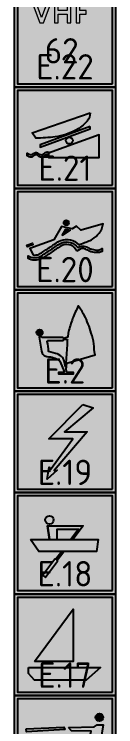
# Model space of a CAD drawing. Header units: metres. Extents: x -13 to 18, y 0 to 1289.
# Drawn here: x -5 to 5, y 716.9 to 787.2 of the extents above; entities that cross this region are included whole.
import ezdxf
from ezdxf.enums import TextEntityAlignment as Align

# ---------------------------------------------------------------- set-up
doc = ezdxf.new("R2010")
doc.units = ezdxf.units.M
doc.styles.add('NLC-ISO-RVV', font='NLCS-RVV.ttf')
doc.styles.add('NLCS-ISO', font='NLCS-ISO.ttf')

# ---------------------------------------------------------------- blocks, each defined once
blk = doc.blocks.new('SVV-VERKEERSTEKEN_E17-SO')
h = blk.add_hatch(color=7)
h.dxf.hatch_style = 1
h.paths.add_polyline_path([(5, 0), (5, 10), (-5, 10), (-5, 0)])
h.paths.add_polyline_path([(4.670000000000016, 0.3300000000000409), (4.670000000000016, 9.669999999999959), (-4.670000000000016, 9.669999999999959), (-4.670000000000016, 0.3300000000000409)], flags=16)
h = blk.add_hatch(color=146)
h.dxf.hatch_style = 1
h.paths.add_polyline_path([(4.670000000000016, 9.669999999999959), (-4.670000000000016, 9.669999999999959), (-4.670000000000016, 0.3300000000000409), (4.670000000000016, 0.3300000000000409)])
h.paths.add_polyline_path([(3.771984973605697, 7.823809142841469, -1), (3.021984973605697, 7.823809142841469, -1)], flags=16)
h.paths.add_polyline_path([(3.166734409184357, 7.087643751151859), (3.764859061853997, 7.081001251369003), (3.42127090223272, 5.091519659913502, -0.3301021909576523), (2.455630285806194, 4.377839522226736), (1.405589707266529, 4.238364358219201), (1.186276617067335, 4.138739632005468), (0.980257186269057, 3.873072479194775), (0.1993735820645384, 2.679264211087229), (-0.2897598934129633, 2.891797750899741), (0.5821734380515977, 4.464545945511986, -0.2670418065419046), (1.198904908560564, 4.836479412138601), (2.294137666776635, 5.155280177947589), (2.591870235778345, 6.462361219749141), (0.6247061030620102, 6.494241022675851), (0.3407251231386113, 6.828563455101971), (2.880962806803666, 6.895034974146029)], flags=16)
h.paths.add_polyline_path([(-0.09971516328999996, 6.881349527257385), (-0.01494729186327959, 6.637792722185964), (-3.792980635803076, 6.403496375477062), (-3.840123909020292, 6.711918349397934)], flags=16)
h.paths.add_polyline_path([(2.379204953761757, 1.807876241765825), (2.219704524526207, 1.637849409915816), (-2.33135912534425, 2.764277627012234), (-2.565292696830454, 2.99806406471555), (-2.607825361840867, 3.423131144340459), (-2.363259602584264, 3.061824582749637), (-1.94855926935719, 2.859917035792364)], flags=16)
h = blk.add_hatch(color=7)
h.dxf.hatch_style = 1
h.paths.add_polyline_path([(3.021984973605697, 7.823809142841469, 1), (3.771984973605697, 7.823809142841469, 1)])
h = blk.add_hatch(color=7)
h.dxf.hatch_style = 1
h.paths.add_polyline_path([(3.764859061853997, 7.081001251369003), (3.166734409184357, 7.087643751151859), (2.880962806803666, 6.895034974146029), (0.3407251231386113, 6.828563455101971), (0.6247061030620102, 6.494241022675851), (2.591870235778345, 6.462361219749141), (2.294137666776635, 5.155280177947589), (1.198904908560564, 4.836479412138601, 0.2670418065419045), (0.5821734380515977, 4.464545945511986), (-0.2897598934129633, 2.891797750899741), (0.1993735820645384, 2.679264211087229), (0.980257186269057, 3.873072479194775), (1.186276617067335, 4.138739632005468), (1.405589707266529, 4.238364358219201), (2.455630285806194, 4.377839522226736, 0.3301021909576528), (3.42127090223272, 5.091519659913502)])
h = blk.add_hatch(color=7)
h.dxf.hatch_style = 1
h.paths.add_polyline_path([(-0.09971516328999996, 6.881349527257385), (-3.840123909020292, 6.711918349397934), (-3.792980635803076, 6.403496375477062), (-0.01494729186327959, 6.637792722185964)])
h = blk.add_hatch(color=7)
h.dxf.hatch_style = 1
h.paths.add_polyline_path([(-1.94855926935719, 2.859917035792364), (-2.363259602584264, 3.061824582749637), (-2.607825361840867, 3.423131144340459), (-2.565292696830454, 2.99806406471555), (-2.33135912534425, 2.764277627012234), (2.219704524526207, 1.637849409915816), (2.379204953761757, 1.807876241765825)])
at = {"color": 146}
blk.add_lwpolyline([(5, 0), (5, 10), (-5, 10), (-5, 0)], close=True, dxfattribs=at)
at = {"color": 7}
blk.add_lwpolyline([(4.670000000000016, 0.3300000000000409), (4.670000000000016, 9.669999999999959), (-4.670000000000016, 9.669999999999959), (-4.670000000000016, 0.3300000000000409)], close=True, dxfattribs=at)
at = {"color": 146, "linetype": 'Continuous'}
blk.add_lwpolyline([(0.3407251231386113, 6.828563455101971), (2.880962806803666, 6.895034974146029), (3.166734409184357, 7.087643751151859), (3.764859061853997, 7.081001251369003), (3.42127090223272, 5.091519659913502, -0.3301021909576526), (2.455630285806194, 4.377839522226736), (1.405589707266529, 4.238364358219201), (1.186276617067335, 4.138739632005468), (0.980257186269057, 3.873072479194775), (0.1993735820645384, 2.679264211087229), (-0.2897598934129633, 2.891797750899741), (0.5821734380515977, 4.464545945511986, -0.2670418065419045), (1.198904908560564, 4.836479412138601), (2.294137666776635, 5.155280177947589), (2.591870235778345, 6.462361219749141), (0.6247061030620102, 6.494241022675851)], format="xyb", close=True, dxfattribs=at)
for points in [[(-3.840123909020292, 6.711918349397934), (-0.09971516328999996, 6.881349527257385), (-0.01494729186327959, 6.637792722185964), (-3.792980635803076, 6.403496375477062)], [(2.219704524526207, 1.637849409915816), (-2.33135912534425, 2.764277627012234), (-2.565292696830454, 2.99806406471555), (-2.607825361840867, 3.423131144340459), (-2.363259602584264, 3.061824582749637), (-1.94855926935719, 2.859917035792364), (2.379204953761757, 1.807876241765825)]]:
    blk.add_lwpolyline(points, close=True, dxfattribs=at)
blk.add_circle((3.396984973605697, 7.823809142841469), 0.375, dxfattribs=at)
at = {"style": 'NLCS-ISO'}
blk.add_attdef('NR-RST', text='', height=2.5, dxfattribs=at).set_placement((0, 10), align=Align.BOTTOM_CENTER)
blk = doc.blocks.new('SVV-VERKEERSTEKEN_E18-SO')
h = blk.add_hatch(color=7)
h.dxf.hatch_style = 1
h.paths.add_polyline_path([(5, 0), (5, 10), (-5, 10), (-5, 0)])
h.paths.add_polyline_path([(4.670000000000016, 0.3300000000000409), (4.670000000000016, 9.669999999999959), (-4.670000000000016, 9.669999999999959), (-4.670000000000016, 0.3300000000000409)], flags=16)
h = blk.add_hatch(color=146)
h.dxf.hatch_style = 1
h.paths.add_polyline_path([(4.670000000000016, 9.669999999999959), (-4.670000000000016, 9.669999999999959), (-4.670000000000016, 0.3300000000000409), (4.670000000000016, 0.3300000000000409)])
h.paths.add_polyline_path([(0.7999999999999545, 3.350000000000023), (-3, 3.350000000000023), (0.7999999999999545, 8.5)], flags=16)
h.paths.add_polyline_path([(3.5, 2.75), (2.100000000000023, 1.5), (-3, 1.5), (-3.600000000000023, 2.149999999999977), (-3.600000000000023, 2.75)], flags=16)
h = blk.add_hatch(color=7)
h.dxf.hatch_style = 1
h.paths.add_polyline_path([(-3, 3.350000000000023), (0.7999999999999545, 8.5), (0.7999999999999545, 3.350000000000023)])
h = blk.add_hatch(color=7)
h.dxf.hatch_style = 1
h.paths.add_polyline_path([(-3.600000000000023, 2.75), (3.5, 2.75), (2.100000000000023, 1.5), (-3, 1.5), (-3.600000000000023, 2.149999999999977)])
at = {"color": 146}
blk.add_lwpolyline([(5, 0), (5, 10), (-5, 10), (-5, 0)], close=True, dxfattribs=at)
at = {"color": 7}
blk.add_lwpolyline([(4.670000000000016, 0.3300000000000409), (4.670000000000016, 9.669999999999959), (-4.670000000000016, 9.669999999999959), (-4.670000000000016, 0.3300000000000409)], close=True, dxfattribs=at)
at = {"color": 146, "flags": 128}
for points in [[(-3, 3.350000000000023), (0.7999999999999545, 8.5), (0.7999999999999545, 3.350000000000023)], [(-3.600000000000023, 2.75), (3.5, 2.75), (2.100000000000023, 1.5), (-3, 1.5), (-3.600000000000023, 2.149999999999977)]]:
    blk.add_lwpolyline(points, close=True, dxfattribs=at)
at = {"style": 'NLCS-ISO'}
blk.add_attdef('NR-RST', text='', height=2.5, dxfattribs=at).set_placement((0, 10), align=Align.BOTTOM_CENTER)
blk = doc.blocks.new('SVV-VERKEERSTEKEN_E19-SO')
h = blk.add_hatch(color=7)
h.dxf.hatch_style = 1
h.paths.add_polyline_path([(5, 0), (5, 10), (-5, 10), (-5, 0)])
h.paths.add_polyline_path([(4.670000000000016, 0.3300000000000409), (4.670000000000016, 9.669999999999959), (-4.670000000000016, 9.669999999999959), (-4.670000000000016, 0.3300000000000409)], flags=16)
h = blk.add_hatch(color=146)
h.dxf.hatch_style = 1
h.paths.add_polyline_path([(4.670000000000016, 9.669999999999959), (-4.670000000000016, 9.669999999999959), (-4.670000000000016, 0.3300000000000409), (4.670000000000016, 0.3300000000000409)])
h.paths.add_polyline_path([(-0.1193938933465688, 4.190845161137986), (-0.7662934401305392, 3.324058894560039), (-0.7234403865932109, 3.242150441629747), (-1.906405724843296, 1.657085010479136, -0.4174441333653551), (-1.953349627115927, 1.650529513619347), (-2.165302629462929, 1.812380272205985, -0.4109903543442556), (-2.171786297739885, 1.858809810114963), (-0.9945575576311967, 3.436188724073872), (-0.9018520256504416, 3.421078035782102), (-0.327359761844491, 4.190845161137986), (-2.568935718443754, 4.190845161137986), (-3.402269051777694, 5.390845161137804), (-1.523810418997527, 5.390845161137804), (-1.723810418998255, 6.730753761921278), (1.776189581001745, 6.730753761921278), (0.776189581001745, 5.390845161137804), (3.264397614890186, 5.390845161137804), (3.097730948222306, 4.190845161137986)], flags=16)
h.paths.add_polyline_path([(-1.951351199830839, 7.302742043329999, -1), (-1.118017866497524, 7.302742043329999, -1)], flags=16)
at = {"linetype": 'Continuous'}
h = blk.add_hatch(color=7, dxfattribs=at)
h.dxf.hatch_style = 1
h.paths.add_polyline_path([(-1.118017866496302, 7.302742043329999, 1), (-1.951351199830242, 7.302742043329999, 1)])
h.paths.add_polyline_path([(-0.7596966489181796, 6.397420428588248), (1.319450525184948, 6.397420428588248), (0.5682237125038228, 5.390845161137804), (0.776189581001745, 5.390845161137804), (1.776189581001745, 6.730753761921278), (-1.723810418998255, 6.730753761921278), (-1.523810418997527, 5.390845161137804), (-0.7596966489181796, 5.390845161137804)])
h.paths.add_polyline_path([(3.264397614890186, 5.390845161137804), (-3.402269051777694, 5.390845161137804), (-2.568935718443754, 4.190845161137986), (3.097730948222306, 4.190845161137986)])
h.paths.add_polyline_path([(-0.7234403865932109, 3.242150441629747), (-0.7662934401305392, 3.324058894560039), (-0.1193938933465688, 4.190845161137986), (-0.327359761844491, 4.190845161137986), (-0.9018520256504416, 3.421078035782102), (-0.9945575576311967, 3.436188724073872), (-2.171786297740255, 1.858809810114508, 0.4109903543437722), (-2.165302629462531, 1.812380272205701), (-1.95334962711604, 1.650529513619404, 0.417444133365574), (-1.906405724843353, 1.657085010479022)])
h = blk.add_hatch(color=146)
h.dxf.hatch_style = 1
h.paths.add_polyline_path([(1.319450525184948, 6.397420428588248), (-0.7596966489181795, 6.397420428588248), (-0.7596966489181796, 5.390845161137804), (0.5682237125038228, 5.390845161137804)])
at = {"color": 146}
blk.add_lwpolyline([(5, 0), (5, 10), (-5, 10), (-5, 0)], close=True, dxfattribs=at)
at = {"color": 7}
blk.add_lwpolyline([(4.670000000000016, 0.3300000000000409), (4.670000000000016, 9.669999999999959), (-4.670000000000016, 9.669999999999959), (-4.670000000000016, 0.3300000000000409)], close=True, dxfattribs=at)
at = {"color": 146, "linetype": 'Continuous'}
for points in [[(-1.723810418998255, 6.730753761921278), (-1.523810418997527, 5.390845161137804), (-1.523810418997527, 5.390845161137804), (-1.723810418998255, 6.730753761921278), (1.776189581001745, 6.730753761921278), (0.776189581001745, 5.390845161137804), (0.776189581001745, 5.390845161137804)], [(-0.7596966489181796, 5.390845161137804), (-0.7596966489181796, 6.397420428588248), (1.319450525184948, 6.397420428588248), (1.319450525184948, 6.397420428588248), (0.5682237125038228, 5.390845161137804)], [(-3.402269051777694, 5.390845161137804), (3.264397614890186, 5.390845161137804), (3.097730948222306, 4.190845161137986), (3.097730948222306, 4.190845161137986), (-2.568935718443754, 4.190845161137986), (-3.402269051777694, 5.390845161137804)]]:
    blk.add_lwpolyline(points, dxfattribs=at)
blk.add_lwpolyline([(-0.327359761844491, 4.190845161137986), (-0.9018520256504416, 3.421078035782102), (-0.9945575576311967, 3.436188724073872), (-2.171786297740255, 1.858809810114508, 0.4109903543432725), (-2.165302629462531, 1.812380272205701), (-1.95334962711604, 1.650529513619404, 0.4174441333655549), (-1.906405724843353, 1.657085010479022), (-0.7234403865932109, 3.242150441629747), (-0.7662934401305392, 3.324058894560039), (-0.1193938933465688, 4.190845161137986)], format="xyb", dxfattribs=at)
blk.add_circle((-1.534684533164182, 7.302742043329999), 0.4166666666666667, dxfattribs=at)
at = {"style": 'NLCS-ISO'}
blk.add_attdef('NR-RST', text='', height=2.5, dxfattribs=at).set_placement((0, 10), align=Align.BOTTOM_CENTER)
blk = doc.blocks.new('SVV-VERKEERSTEKEN_E2-SO')
h = blk.add_hatch(color=7)
h.dxf.hatch_style = 1
h.paths.add_polyline_path([(5, 0), (5, 10), (-5, 10), (-5, 0)])
h.paths.add_polyline_path([(4.670000000000016, 0.3300000000000125), (4.670000000000016, 9.669999999999987), (-4.670000000000016, 9.669999999999987), (-4.670000000000016, 0.3300000000000125)], flags=16)
h = blk.add_hatch(color=146)
h.dxf.hatch_style = 1
h.paths.add_polyline_path([(4.670000000000016, 9.669999999999987), (-4.670000000000016, 9.669999999999987), (-4.670000000000016, 0.3300000000000125), (4.670000000000016, 0.3300000000000125)])
h.paths.add_polyline_path([(-1.077066429043043, 2.169966194719564), (-0.7619411246760137, 2.206849271985902), (-1.741397005669569, 1.313822056843946), (-1.552378697577296, 2.524561188424741), (-1.423503037725823, 2.284130493150769), (0.7845653500462504, 5.306683773787881), (-1.586745925143987, 5.306683773787881), (1.768039979426248, 8.677161887423608), (2.766561818991249, 8.349067894408563), (-0.03750831825709611, 5.997728528847347), (2.192069900578645, 5.997728528847347)], flags=16)
at = {"linetype": 'Continuous'}
h = blk.add_hatch(color=7, dxfattribs=at)
h.dxf.hatch_style = 1
h.paths.add_polyline_path([(2.766561818991249, 8.349067894408563), (1.768039979426249, 8.677161887423608), (-1.586745925143986, 5.306683773787881), (0.7845653500462502, 5.306683773787881), (-1.423503037725822, 2.28413049315077), (-1.552378697577296, 2.52456118842474), (-1.74139700566957, 1.313822056843946), (-0.7619411246760137, 2.206849271985902), (-1.077066429043043, 2.169966194719564), (2.192069900578644, 5.997728528847347), (-0.03750831825709633, 5.997728528847347)])
at = {"color": 146}
blk.add_lwpolyline([(5, 0), (5, 10), (-5, 10), (-5, 0)], close=True, dxfattribs=at)
at = {"color": 7}
blk.add_lwpolyline([(4.670000000000016, 0.3300000000000125), (4.670000000000016, 9.669999999999987), (-4.670000000000016, 9.669999999999987), (-4.670000000000016, 0.3300000000000125)], close=True, dxfattribs=at)
at = {"color": 146, "linetype": 'Continuous'}
blk.add_lwpolyline([(1.768039979426248, 8.677161887423608), (2.766561818991249, 8.349067894408563), (-0.03750831825709611, 5.997728528847347), (2.192069900578645, 5.997728528847347), (-1.077066429043043, 2.169966194719564), (-0.7619411246760137, 2.206849271985902), (-1.741397005669569, 1.313822056843946), (-1.552378697577296, 2.524561188424741), (-1.423503037725823, 2.284130493150769), (0.7845653500462504, 5.306683773787881), (-1.586745925143987, 5.306683773787881), (1.768039979426248, 8.677161887423608)], dxfattribs=at)
at = {"style": 'NLCS-ISO'}
blk.add_attdef('NR-RST', text='', height=2.5, dxfattribs=at).set_placement((0, 10), align=Align.BOTTOM_CENTER)
blk = doc.blocks.new('SVV-VERKEERSTEKEN_E20-SO')
h = blk.add_hatch(color=7)
h.dxf.hatch_style = 1
h.paths.add_polyline_path([(5, 0), (5, 10), (-5, 10), (-5, 0)])
h.paths.add_polyline_path([(4.670000000000016, 0.3300000000000409), (4.670000000000016, 9.669999999999959), (-4.670000000000016, 9.669999999999959), (-4.670000000000016, 0.3300000000000409)], flags=16)
h = blk.add_hatch(color=146)
h.dxf.hatch_style = 1
h.paths.add_polyline_path([(4.670000000000016, 9.669999999999959), (-4.670000000000016, 9.669999999999959), (-4.670000000000016, 0.3300000000000409), (4.670000000000016, 0.3300000000000409)])
h.paths.add_polyline_path([(0.1646651559658494, 2.765370693303794), (0.1039334291690466, 2.1509092444403), (0.1658213766713743, 1.879931855726227, 0.2893863419683451), (0.2190034269203096, 1.846338260440461), (0.8523367602538201, 1.846338260440461), (0.8523367602538201, 1.713004927107249), (-0.6476632397461799, 1.713004927107249), (-0.6476632397461799, 1.846338260440461), (-0.1143299064133316, 1.846338260440461, 0.4442950665820574), (-0.07449588975561028, 1.942565174803065), (-0.4641183675576031, 2.883833510801651, 0.131945308036801), (-0.5892838434834715, 3.054017311969233, 0.1058562785815359), (-1.097559025215247, 3.307969588792446, 0.03910810937966862), (-1.788382241951624, 3.429580598704433, -0.1782317982480759), (-2.132888049398588, 3.595501359074149, -0.151721928195416), (-2.308277839820605, 3.942450218411977), (-2.543063280825677, 5.336045944009356, -0.4731104082675299), (-2.520572263128287, 5.363464633156582), (-2.359420753036829, 5.363464633156582, -0.2513980970988234), (-2.291548396287283, 5.333775082046145), (-2.260661823509508, 5.294455626023591), (-0.2606618235094942, 5.294455626023591, -0.3131708816376838), (-0.1201095844800761, 5.196849023544985), (0.2644210317957914, 5.340189788353655, -0.01766932140964867), (0.3493492465076997, 5.855621968402829, -0.03603496989585234), (0.7546661123228944, 7.158260590599184, -0.01944682781683776), (1.306165609932577, 8.418240025056548, -0.03274770917455411), (1.901645690975556, 7.498240277980926, -0.05296931776709931), (2.27559825753633, 6.621434799652889, -0.03413236161061256), (2.588328062498476, 5.730212193276202, -0.05240881356062509), (2.833038085636872, 4.68804081334747, 0.01699458454720074), (2.963038548321492, 3.587593778234805)], flags=16)
h.paths.add_polyline_path([(0.04548726330560271, 2.406816736045243), (-0.08638801004823904, 2.984234773828632, 0.1588148869702801), (-0.3491200447636515, 3.422999954838247, 0.1224027540308327), (-0.9371426785019281, 3.723671553574604), (-1.613764586385514, 3.917879333938345, 0.04292551147232211), (-1.750273192456007, 4.908234660342259, -0.4346713764038889), (-1.677328490175569, 4.994455626023409), (-0.2606618235095084, 4.994455626023409, 0.385355112640261), (-0.1114040878419473, 5.129551655296837), (0.236999832685882, 5.094762156385116, 0.01669767507883091), (0.2068193644881831, 4.602013004672244), (0.08173589856778563, 2.773567199387344)], flags=0)
h.paths.add_polyline_path([(-2.809564720137857, 5.791478097881736, -1), (-2.209564720137863, 5.791478097881736, -1)], flags=16)
h = blk.add_hatch(color=7)
h.dxf.hatch_style = 1
edge = h.paths.add_edge_path()
edge.add_line((0.2644210317957914, 5.340189788353655), (-0.1201095844800903, 5.196849023544985))
edge.add_arc((-0.2606618235095084, 5.1444556260235), 0.1500000000000909, 20.44385272371803, 90.00000000000006)
edge.add_line((-0.2606618235095084, 5.294455626023591), (-2.260661823509508, 5.294455626023591))
edge.add_line((-2.260661823509508, 5.294455626023591), (-2.291548396287908, 5.333775082046941))
edge.add_arc((-2.353143039479335, 5.28539070387518), 0.07832590964008909, 38.15066193281886, 94.59710845849801)
edge.add_line((-2.359420753036829, 5.363464633156582), (-2.520572263128997, 5.363464633156582))
edge.add_arc((-2.520572263128287, 5.340530816283263), 0.02293381687329177, 90.00000000177073, 187.8488828068904)
edge.add_line((-2.543291228941598, 5.337398956013203), (-2.308277839820221, 3.942450218409704))
edge.add_arc((-1.66205745819633, 4.051321919508098), 0.6553272685660126, 189.5630782105262, 224.0719957473211)
edge.add_arc((-1.735296530663788, 3.980417701129852), 0.5533891995254067, 224.0719957471572, 264.4952457649948)
edge.add_arc((-2.219184407286093, -1.040583042595131), 4.490874467812827, 75.53689255550682, 84.49524576500272, ccw=False)
edge.add_arc((-1.43645806103055, 1.994054695703539), 1.356917426653996, 51.36643347341737, 75.53689255543338, ccw=False)
edge.add_arc((-0.8435387745218179, 2.735900074310393), 0.4072396675828664, 21.300472074212678, 51.36643347357648, ccw=False)
edge.add_line((-0.4641183675576031, 2.883833510801651), (-0.07174588755879086, 1.93592158995034))
edge.add_arc((-0.1378704500088759, 1.912441371126988), 0.07016964040956569, -70.39824258427609, 19.549478576894614, ccw=False)
edge.add_line((-0.1143299064133316, 1.846338260440461), (-0.6476632397461799, 1.846338260440461))
edge.add_line((-0.6476632397461799, 1.846338260440461), (-0.6476632397461799, 1.713004927107249))
edge.add_line((-0.6476632397461799, 1.713004927107249), (0.8523367602538201, 1.713004927107249))
edge.add_line((0.8523367602538201, 1.713004927107249), (0.8523367602538201, 1.846338260440461))
edge.add_line((0.8523367602538201, 1.846338260440461), (0.219003426920608, 1.846338260440461))
edge.add_arc((0.2190034269202954, 1.905231333349832), 0.0588930729093482, 205.4411150084444, 270.0000000002962, ccw=False)
edge.add_line((0.1658213766713743, 1.879931855726227), (0.1039334291690466, 2.1509092444403))
edge.add_line((0.1039334291690466, 2.1509092444403), (0.1646651559658494, 2.765370693303794))
edge.add_line((0.1646651559658494, 2.765370693303794), (2.963038548321492, 3.587593778234805))
edge.add_arc((19.08156439041696, 6.049645680335004), 16.30547683727571, 184.7901185276924, 188.6846155022078, ccw=False)
edge.add_arc((-2.247017712004237, 4.045019430868649), 5.120590142305084, 7.213999449676887, 19.21423583936332)
edge.add_arc((-4.088127114253467, 3.887925338115451), 6.925971021010396, 15.42619746019287, 23.24572283386663)
edge.add_arc((-2.038037662967781, 5.299840594448767), 4.511548082187795, 17.03380353259658, 29.16214239064528)
edge.add_arc((-5.411952489336699, 3.417147844756187), 8.375203507473168, 29.16214239062596, 36.66468331539341)
edge.add_arc((17.22204038231303, 0.701092736272642), 17.68811555951851, 154.1325953119154, 158.588918241206)
edge.add_arc((9.577595357739398, 3.698623724974254), 9.476980938654295, 158.5889182413006, 166.8439531304728)
edge.add_arc((7.597364038156741, 4.396647242900201), 7.393397437553219, 168.6188505526347, 172.6679393804263)
edge = h.paths.add_edge_path(flags=16)
edge.add_arc((7.597364038153984, 4.396647242908443), 7.393397437548908, 174.581825713912, 178.4082953568049)
edge.add_line((0.2068193644881831, 4.602013004672244), (0.08173589856778563, 2.773567199387344))
edge.add_line((0.08173589856778563, 2.773567199387344), (0.0454872633055885, 2.406816736045243))
edge.add_line((0.04548726330560271, 2.406816736045243), (-0.0863880100477985, 2.984234773826756))
edge.add_arc((-0.8910198967444387, 2.800466614429581), 0.8253503556049284, 12.86500598868052, 48.96123652287931)
edge.add_arc((-1.248033613708714, 2.390330053252967), 1.36910654445651, 48.96123652298951, 76.87502847314974)
edge.add_line((-0.9371426785019139, 3.723671553574604), (-1.613764586385514, 3.917879333938345))
edge.add_arc((-7.439262450614223, 3.619490009218339), 5.833134796594379, 2.932199330606686, 12.76396618844328)
edge.add_arc((-1.673580545750497, 4.917317949652102), 0.07722867474831321, 92.78168414754322, 186.7545062876872, ccw=False)
edge.add_line((-1.677328490175569, 4.994455626023409), (-0.2606618235095084, 4.994455626023409))
edge.add_arc((-0.2606618235095084, 5.1444556260235), 0.1500000000000936, 269.9999999999989, 354.2976936033515)
edge.add_line((-0.1114040878419473, 5.129551655296837), (0.236999832685882, 5.094762156385116))
h = blk.add_hatch(color=7)
h.dxf.hatch_style = 1
h.paths.add_polyline_path([(-2.209564720137848, 5.791478097881736, 1), (-2.809564720137871, 5.791478097881736, 1)])
h = blk.add_hatch(color=146)
h.dxf.hatch_style = 1
h.paths.add_polyline_path([(0.2068193644881831, 4.602013004672244, -0.01669767507883135), (0.236999832685882, 5.094762156385116), (-0.1114040878419473, 5.129551655296837, -0.3853551126402613), (-0.2606618235095084, 4.994455626023409), (-1.677328490175569, 4.994455626023409, 0.4346713764015092), (-1.750273192456163, 4.908234660342941, -0.04292551147235232), (-1.613764586385514, 3.917879333938345), (-0.9371426785019281, 3.723671553574604, -0.1224027540308327), (-0.3491200447636515, 3.422999954838247, -0.1588148869702792), (-0.08638801004823904, 2.984234773828632), (0.04548726330560271, 2.406816736045243), (0.08173589856778563, 2.773567199387344)])
at = {"color": 146}
blk.add_lwpolyline([(5, 0), (5, 10), (-5, 10), (-5, 0)], close=True, dxfattribs=at)
at = {"color": 7}
blk.add_lwpolyline([(4.670000000000016, 0.3300000000000409), (4.670000000000016, 9.669999999999959), (-4.670000000000016, 9.669999999999959), (-4.670000000000016, 0.3300000000000409)], close=True, dxfattribs=at)
at = {"color": 146, "linetype": 'Continuous'}
for points in [[(0.2644210317957914, 5.340189788353655), (-0.1201095844800761, 5.196849023544985, 0.3131708816377033), (-0.2606618235095084, 5.294455626023591), (-2.260661823509508, 5.294455626023591), (-2.291548396287908, 5.333775082046941, 0.2513980970954231), (-2.359420753036829, 5.363464633156582), (-2.520572263128997, 5.363464633156582, 0.4549301786321885), (-2.543291228941598, 5.337398956013203), (-2.308277839820221, 3.942450218409704, 0.1517219281905493), (-2.132888049405665, 3.595501359081481, 0.178231798252787), (-1.788382241951695, 3.429580598704433, -0.03910810937981139), (-1.097559025212831, 3.307969588791821, -0.1058562785807706), (-0.5892838434847363, 3.054017311970256, -0.1319453080378125), (-0.4641183675576031, 2.883833510801651), (-0.07174588755879086, 1.93592158995034, -0.4139463407534286), (-0.1143299064133316, 1.846338260440461), (-0.6476632397461799, 1.846338260440461), (-0.6476632397461799, 1.713004927107249), (0.8523367602538201, 1.713004927107249), (0.8523367602538201, 1.846338260440461), (0.219003426920608, 1.846338260440461, -0.2893863419697487), (0.1658213766713743, 1.879931855726227), (0.1039334291690466, 2.1509092444403), (0.1646651559658494, 2.765370693303794), (2.963038548321492, 3.587593778234805, -0.01699458454720115), (2.833038085636872, 4.68804081334747, 0.05240881356062388), (2.588328062498476, 5.730212193276202, 0.03413236161061252), (2.27559825753633, 6.621434799652889, 0.05296931776728116), (1.901645690973965, 7.498240277983768, 0.03274770917445651), (1.306165609932577, 8.418240025056548, 0.01944682781731453), (0.7546661123105878, 7.158260590567807, 0.0360349698949621), (0.3493492465076997, 5.855621968402829, 0.01766932140964832)], [(0.236999832685882, 5.094762156385116, 0.01669767507883131), (0.2068193644881831, 4.602013004672244), (0.08173589856778563, 2.773567199387344), (0.04548726330560271, 2.406816736045243), (-0.08638801004781271, 2.984234773826756, 0.1588148869696393), (-0.3491200447606388, 3.422999954835632, 0.1224027540315717), (-0.9371426785019139, 3.723671553574604), (-1.613764586385514, 3.917879333938345, 0.0429255114723216), (-1.750273192456007, 4.908234660342259, -0.4346713764039407), (-1.677328490175569, 4.994455626023409), (-0.2606618235095084, 4.994455626023409, 0.3853551126402668), (-0.1114040878419473, 5.129551655296837)]]:
    blk.add_lwpolyline(points, format="xyb", close=True, dxfattribs=at)
blk.add_circle((-2.50956472013786, 5.791478097881736), 0.3, dxfattribs=at)
at = {"style": 'NLCS-ISO'}
blk.add_attdef('NR-RST', text='', height=2.5, dxfattribs=at).set_placement((0, 10), align=Align.BOTTOM_CENTER)
blk = doc.blocks.new('SVV-VERKEERSTEKEN_E21-SO')
h = blk.add_hatch(color=7)
h.dxf.hatch_style = 1
h.paths.add_polyline_path([(5, 0), (5, 10), (-5, 10), (-5, 0)])
h.paths.add_polyline_path([(4.670000000000016, 0.3300000000000409), (4.670000000000016, 9.669999999999959), (-4.670000000000016, 9.669999999999959), (-4.670000000000016, 0.3300000000000409)], flags=16)
h = blk.add_hatch(color=146)
h.dxf.hatch_style = 1
h.paths.add_polyline_path([(4.670000000000016, 9.669999999999959), (-4.670000000000016, 9.669999999999959), (-4.670000000000016, 0.3300000000000409), (4.670000000000016, 0.3300000000000409)])
h.paths.add_polyline_path([(3.75204004182342, 6.521063810334908, -0.03796011573830698), (3.626364880386376, 6.034349918024816, -0.09337678505633577), (3.366490497828138, 5.574934992225167, -0.07207329357629444), (2.707364979335622, 4.9899263951379, -0.0519173178999337), (2.496092982740379, 4.880403767725284, -0.003588408664085611), (1.351995606319178, 4.440150895934494, 0.3158206318429467), (-0.4191803405338135, 4.867797276672718, 0.04649867712921425), (-0.9722558784915236, 4.553215624439815, -0.009669419515936164), (-1.876728499511017, 3.946645817193541, 0.00735943849877988), (-2.319214294078606, 3.652854266111433, -0.03999306052715981), (-2.54958584129426, 3.520677035494771, -0.1469681107460708), (-3.139001103385453, 3.442740117824087), (-3.471234846205334, 4.076290177503779), (-1.113109333402463, 4.923732189577549), (-0.3535271875316539, 6.247927318469465), (0.6973797503414971, 6.005727733053845), (1.123669561520728, 6.281744238026477), (1.567194214532719, 5.886955656394093), (1.584140865401409, 5.893045791899112)], flags=16)
h.paths.add_polyline_path([(0.3718019735151756, 6.620045865503016, -1), (-0.1281980264848244, 6.620045865503016, -1)], flags=16)
h.paths.add_polyline_path([(0.5025678351248644, 5.879589827443851), (-0.2784819437201804, 5.373871359602163), (0.06893375085019215, 5.979528263139855)], flags=0)
h.paths.add_polyline_path([(1.251343280602669, 4.165070657321849), (1.38246013411387, 4.236658020732591, -0.1794685203310978), (1.862566814000672, 4.306567673396898, -0.07155541506267328), (2.336314035162928, 4.1317942614765, 0.0471246151927051), (2.63518897198081, 4.004686260103881, 0.0854025483571454), (3.276544837466659, 3.928207552959066, 0.1585789119363358), (3.655813415936791, 4.077772839082627), (3.655813415936791, 3.779577063196939, -0.105387737615978), (3.290578964268548, 3.678599576954639, -0.08580756477830682), (2.561669660552084, 3.765730627858829, -0.04742429782027983), (2.217271478225129, 3.911955980829362, 0.07155541506230093), (1.810315000675928, 4.062089150814131, 0.179468520331081), (1.502262254142011, 4.017232744072828), (1.1530077070734, 3.827184089547529, 0.4017373444766232), (-0.2252237600677915, 4.406734215813231, 0.04538524689966561), (-0.6857884572074795, 4.143415165017416, -0.009669419515927478), (-1.606320995545815, 3.526075036231362, 0.007359438498760967), (-2.036545294763584, 3.240424591104897, -0.04048691692422921), (-2.340043304719075, 3.066688141604573, -0.2234647659437765), (-3.645205968226946, 3.084206783576064), (-3.645205968226946, 3.369021738456922, 0.2488310353481192), (-2.444841698372329, 3.293668813623299, 0.04027623790960399), (-2.177879794424882, 3.446639428606204, -0.00735943849882425), (-1.741524747528146, 3.736360426712849, 0.009669419515997583), (-0.8290221678422256, 4.348315394733049, -0.04600095924810123), (-0.3220294399307022, 4.637352689713225, -0.3436486382989328)], flags=16)
h.paths.add_polyline_path([(-3.213492670412961, 4.611670893701557), (-3.157126766469446, 4.454824909849776), (-3.588453222062526, 4.299818674005564), (-3.706087709950225, 4.257544246047928), (-3.76245361389374, 4.414390229899709)], flags=16)
h = blk.add_hatch(color=7)
h.dxf.hatch_style = 1
h.paths.add_polyline_path([(3.626364880386376, 6.034349918024816, 0.03796011573830723), (3.75204004182342, 6.521063810334908), (1.584140865401423, 5.893045791899112), (1.567194214532719, 5.886955656394093), (1.123669561520728, 6.281744238026477), (0.6973797503414971, 6.005727733053845), (-0.3535271875316539, 6.247927318469465), (-1.113109333402463, 4.923732189577549), (-3.471234846205334, 4.076290177503779), (-3.139001103385453, 3.442740117824087, 0.1469681107461147), (-2.549585841294103, 3.520677035494884, 0.03999306052713107), (-2.31921429407862, 3.652854266111433, -0.007359438498779379), (-1.87672849951106, 3.946645817193485, 0.00966941951593667), (-0.9722558784915094, 4.553215624439815, -0.04649867712921734), (-0.4191803405337708, 4.867797276672718, -0.3158206318430352), (1.351995606319704, 4.440150895934664, 0.003588408664084033), (2.496092982740379, 4.880403767725284, 0.05191731789993103), (2.707364979335622, 4.9899263951379, 0.07207329357629443), (3.366490497828138, 5.574934992225167, 0.09337678505633522)])
h.paths.add_polyline_path([(0.5025678351248644, 5.879589827443851), (-0.2784819437201804, 5.373871359602163), (0.06893375085019215, 5.979528263139855)], flags=16)
h = blk.add_hatch(color=7)
h.dxf.hatch_style = 1
edge = h.paths.add_edge_path()
edge.add_arc((0.1218019735151756, 6.620045865503016), 0.25, 0, 360)
h = blk.add_hatch(color=146)
h.dxf.hatch_style = 1
h.paths.add_polyline_path([(0.5025678351248644, 5.879589827443851), (0.06893375085019215, 5.979528263139855), (-0.2784819437201804, 5.373871359602163)])
h = blk.add_hatch(color=7)
h.dxf.hatch_style = 1
h.paths.add_polyline_path([(-3.588453222062526, 4.299818674005564), (-3.706087709950225, 4.257544246047928), (-3.76245361389374, 4.414390229899709), (-3.213492670412961, 4.611670893701557), (-3.157126766469446, 4.454824909849776)])
h = blk.add_hatch(color=7)
h.dxf.hatch_style = 1
edge = h.paths.add_edge_path()
edge.add_arc((0.1614463203401328, 3.397711416553193), 1.080574273481139, 23.3889633016866, 110.9674535114977)
edge.add_arc((0.9919723052289839, 1.743326777440927), 2.928362246060233, 114.5607364210572, 124.9551358687982)
edge.add_arc((-17.10571000618194, 27.63261810559675), 28.65931748067626, 302.73913721633517, 304.9551358688981, ccw=False)
edge.add_arc((7.88158203613537, -11.23067072414852), 17.54371253113419, 122.739137216305, 124.4257658290083)
edge.add_arc((-3.259329559708789, 5.024534338606031), 2.162926015777259, 295.15191295858347, 304.42576582897766, ccw=False)
edge.add_arc((-2.974004450189909, 4.462676676122612), 1.533196243953303, 244.0377251480403, 294.4242535733515, ccw=False)
edge.add_line((-3.645205968226946, 3.084206783576064), (-3.645205968226946, 3.369021738456922))
edge.add_arc((-2.974004450189668, 4.462676676122499), 1.283196243953294, 238.4615896804568, 294.3543465508951)
edge.add_arc((-3.259329559711546, 5.024534338603701), 1.912926015776516, 295.2001184245739, 304.4257658290711)
edge.add_arc((7.881582036137786, -11.23067072416933), 17.7937125311531, 122.73913721627449, 124.42576582897789, ccw=False)
edge.add_arc((-17.10571000617418, 27.6326181056163), 28.40931748068842, 302.7391372163015, 304.9551358688644)
edge.add_arc((0.991972305230945, 1.743326777452637), 3.178362246051192, 114.4199195554676, 124.95513586894, ccw=False)
edge.add_arc((0.1616525366045209, 3.391774941082133), 1.336193168037436, 35.36130096178181, 111.22215607232911, ccw=False)
edge.add_line((1.251343280602669, 4.165070657321849), (1.382460134114808, 4.236658020733103))
edge.add_arc((1.716761111535689, 3.624364311383715), 0.6976107295715774, 77.93581889510978, 118.63371935634879, ccw=False)
edge.add_arc((1.491944329108307, 2.572479767665243), 1.773251784466204, 61.564429182131676, 77.93581889513518, ccw=False)
edge.add_arc((3.158572535551755, 5.650275547721151), 1.726816278049557, 241.5644291821389, 252.3566113159034)
edge.add_arc((3.178111158170807, 5.830202987670475), 1.904540843059754, 253.43713259842, 272.962576668276)
edge.add_arc((3.23631860250849, 4.585871936274032), 0.6588934595668432, 273.5001525945284, 309.5436302019801)
edge.add_line((3.655813415936791, 4.077772839082627), (3.655813415936791, 3.779577063196939))
edge.add_arc((3.236318602508788, 4.585871936274827), 0.9088934595675573, 273.42255667784957, 297.48681881651146, ccw=False)
edge.add_arc((3.178111158170509, 5.830202987669793), 2.154540843059029, 253.3746285160621, 272.992220232201, ccw=False)
edge.add_arc((3.158572535551102, 5.65027554772405), 1.976816278052141, 241.5644291821703, 252.4251403606047, ccw=False)
edge.add_arc((1.491944329109231, 2.572479767671894), 1.523251784459573, 61.56442918207477, 77.9358188950782)
edge.add_arc((1.716761111537025, 3.62436431138417), 0.447610729570923, 77.9358188951191, 118.6337193563596)
edge.add_line((1.502262254141897, 4.017232744072771), (1.153007707072902, 3.827184089547245))
edge.add_line((1.153007707072902, 3.827184089547245), (1.153231005157068, 3.826668173664984))
at = {"color": 146}
blk.add_lwpolyline([(5, 0), (5, 10), (-5, 10), (-5, 0)], close=True, dxfattribs=at)
at = {"color": 7}
blk.add_lwpolyline([(4.670000000000016, 0.3300000000000409), (4.670000000000016, 9.669999999999959), (-4.670000000000016, 9.669999999999959), (-4.670000000000016, 0.3300000000000409)], close=True, dxfattribs=at)
at = {"color": 146, "linetype": 'Continuous'}
for points in [[(-1.113109333402463, 4.923732189577549), (-3.471234846205334, 4.076290177503779), (-3.139001103385453, 3.442740117824087, 0.1469681107460949), (-2.549585841294174, 3.520677035494828, 0.03999306052710225), (-2.319214294078847, 3.652854266111262, -0.007359438498858196), (-1.876728499506498, 3.94664581719644, 0.00966941951591804), (-0.9722558784887951, 4.553215624441691, -0.04649867712897363), (-0.4191803405337851, 4.867797276672718, -0.31582063184294), (1.351995606319178, 4.440150895934494, 0.003588408664076708), (2.496092982737537, 4.880403767724147, 0.05191731789987271), (2.707364979332851, 4.989926395136081, 0.0720732935766299), (3.366490497828636, 5.574934992225735, 0.09337678505552616), (3.626364880385154, 6.034349918021235, 0.03796011573859379), (3.75204004182342, 6.521063810334908), (1.584140865401423, 5.893045791899112), (1.567194214532719, 5.886955656394093), (1.123669561520728, 6.281744238026477), (0.6973797503414971, 6.005727733053845), (-0.3535271875316539, 6.247927318469465)], [(1.153231005157068, 3.826668173664984, 0.4018884054406264), (-0.22522376006782, 4.406734215813231, 0.04538524689926657), (-0.685788457203671, 4.143415165020087, -0.009669419515917535), (-1.606320995540955, 3.526075036234488, 0.007359438498858046), (-2.036545294764437, 3.240424591104329, -0.04048691692410879), (-2.340043304719075, 3.066688141604573, -0.2234647659437773), (-3.645205968226946, 3.084206783576064), (-3.645205968226946, 3.369021738456922, 0.2488310353481189), (-2.444841698372329, 3.293668813623299, 0.04027623790997342), (-2.177879794422552, 3.446639428607796, -0.007359438498858476), (-1.741524747523727, 3.736360426715692, 0.009669419515918007), (-0.8290221678453236, 4.348315394730889, -0.0460009592483997), (-0.3220294399307022, 4.637352689713225, -0.3436486382989325), (1.251343280602669, 4.165070657321849, -0.06961521573412902), (1.251343280602669, 4.165070657321849, -0.07737918497681362), (1.251343280602669, 4.165070657321849), (1.382460134114808, 4.236658020733103, -0.1794685203308994), (1.862566814001184, 4.306567673396785, -0.07155541506261333), (2.336314035163014, 4.131794261476443, 0.04712461519269132), (2.635188971980824, 4.004686260103881, 0.08540254835714152), (3.276544837466645, 3.928207552959066, 0.02334626876207423), (3.276544837466645, 3.928207552959066, 0.1585789119363435), (3.655813415936791, 4.077772839082627), (3.655813415936791, 3.779577063196939, -0.1053877376160738), (3.290578964268207, 3.678599576954639, -0.08580756477826819), (2.56166966055207, 3.765730627858829, -0.04742429782009611), (2.217271478226394, 3.911955980828679, 0.0715554150626138), (1.810315000675473, 4.062089150814245, 0.1794685203308936), (1.502262254141897, 4.017232744072771), (1.153007707072902, 3.827184089547245)]]:
    blk.add_lwpolyline(points, format="xyb", close=True, dxfattribs=at)
for points in [[(-0.2784819437201804, 5.373871359602163), (0.06893375085019215, 5.979528263139855), (0.5025678351248644, 5.879589827443851)], [(-3.588453222062526, 4.299818674005564), (-3.706087709950225, 4.257544246047928), (-3.76245361389374, 4.414390229899709), (-3.213492670412961, 4.611670893701557), (-3.157126766469446, 4.454824909849776)]]:
    blk.add_lwpolyline(points, close=True, dxfattribs=at)
blk.add_circle((0.1218019735151756, 6.620045865503016), 0.25, dxfattribs=at)
at = {"style": 'NLCS-ISO'}
blk.add_attdef('NR-RST', text='', height=2.5, dxfattribs=at).set_placement((0, 10), align=Align.BOTTOM_CENTER)
blk = doc.blocks.new('SVV-VERKEERSTEKEN_E22-SO')
h = blk.add_hatch(color=7)
h.dxf.hatch_style = 1
h.paths.add_polyline_path([(5, 0), (5, 10), (-5, 10), (-5, 0)])
h.paths.add_polyline_path([(4.670000000000016, 0.3300000000000409), (4.670000000000016, 9.669999999999959), (-4.670000000000016, 9.669999999999959), (-4.670000000000016, 0.3300000000000409)], flags=16)
h = blk.add_hatch(color=146)
h.dxf.hatch_style = 1
h.paths.add_polyline_path([(4.670000000000016, 0.3300000000000407), (4.670000000000016, 9.669999999999959), (-4.670000000000015, 9.669999999999959), (-4.670000000000015, 0.3300000000000409)])
h.paths.add_polyline_path([(-1.640380166396483, 3.053824483415724), (-1.640380166396483, 3.3410059446079, 0.1347194663464786), (-1.86160385367117, 3.331157030710642, 0.1326693123702108), (-2.040468724848482, 3.214960986715597, -0.4465206149279639), (-2.648609890642618, 3.214960986715726, 0.3556500656717919), (-2.988453749672992, 3.268590151556073, 0.0253824062357191), (-3.194149710061645, 3.134517959194076, -0.310095767022664), (-3.525049872688043, 3.125579525141447, 0.02774773152488579), (-3.712858440267212, 3.232837135082831), (-3.712858440267212, 3.482837135082832, -0.02774773152488572), (-3.525049872688044, 3.375579525141448, 0.3100957670226651), (-3.194149710061645, 3.384517959194076, -0.02538240623571908), (-2.988453749672992, 3.518590151556073, -0.3556500656717919), (-2.648609890642618, 3.464960986715726, 0.4465206149279639), (-2.040468724848482, 3.464960986715597, -0.1326693123702108), (-1.86160385367117, 3.581157030710642, -0.2358664760141041), (-1.491921029413623, 3.524926166975959), (3.359619833603517, 5.303824483415724), (3.359619833603517, 3.053824483415724)], flags=16)
h.paths.add_polyline_path([(0.09283016350364415, 4.722610677597118, -1), (0.7594968301703107, 4.722610677597118, -1)], flags=16)
h.paths.add_polyline_path([(-2.440051949895917, 4.064864013280953), (-2.440051949895917, 4.314864013280953), (2.489048708508506, 6.122200921362605), (2.489048708508506, 5.872200921362605)], flags=16)
h.paths.add_polyline_path([(-0.9644084580296903, 5.094205254907816, -0.0327663485237939), (-2.886960531928764, 4.96689284776369), (-3.237450786018655, 5.471959355418335), (2.489048708508506, 7.455534254695635, -0.1655159086336194), (2.179168748149593, 6.646992408114198, -0.1011750023759072), (1.054637420533372, 5.746733972407334, -0.08529770762088913)], flags=16)
at = {"linetype": 'Continuous'}
h = blk.add_hatch(color=7, dxfattribs=at)
h.dxf.hatch_style = 1
h.paths.add_polyline_path([(1.054637420531378, 5.746733972407242, 0.1011750023758844), (2.179168748149038, 6.646992408113988, 0.1655159086337364), (2.489048708508506, 7.455534254695635), (-3.237450786018655, 5.471959355418335), (-2.886960531928764, 4.966892847763688, 0.03276634852377849), (-0.9644084580305048, 5.094205254907706, 0.08529770762091389)])
h.paths.add_polyline_path([(2.489048708508506, 5.872200921362605), (2.489048708508506, 6.122200921362605), (-2.440051949895917, 4.314864013280953), (-2.440051949895917, 4.064864013280953)])
h.paths.add_polyline_path([(0.09283016350303797, 4.722610677597118, 1), (0.7594968301690983, 4.722610677597118, 1)], flags=17)
h.paths.add_polyline_path([(-1.640380166396483, 3.3410059446079), (-1.640380166396483, 3.470491150082239), (-1.491921029413845, 3.524926166976115, 0.2358664760145244), (-1.86160385367117, 3.581157030710187, 0.1326693123695548), (-2.040468724848381, 3.46496098671571, -0.4465206149280633), (-2.648609890642604, 3.46496098671571, 0.3556500656716136), (-2.988453749672829, 3.518590151556168, 0.02538240623573081), (-3.194149710061595, 3.384517959194113, -0.3100957670219794), (-3.525049872687362, 3.375579525141006, 0.0277477315249898), (-3.712858440267212, 3.482837135082832), (-3.712858440267212, 3.232837135082832, -0.02774773152498976), (-3.525049872687362, 3.125579525141006, 0.3100957670219799), (-3.194149710061595, 3.134517959194113, -0.02538240623573067), (-2.988453749672829, 3.268590151556168, -0.3556500656716141), (-2.648609890642604, 3.21496098671571, 0.4465206149280633), (-2.040468724848381, 3.21496098671571, -0.1326693123700568), (-1.86160385367117, 3.331157030710642, -0.1347194663465343)])
h.paths.add_polyline_path([(3.359619833603517, 3.053824483415724), (3.359619833603517, 5.303824483415724), (-1.640380166396483, 3.470491150082239), (-1.640380166396483, 3.053824483415724)])
at = {"color": 146}
blk.add_lwpolyline([(5, 0), (5, 10), (-5, 10), (-5, 0)], close=True, dxfattribs=at)
at = {"color": 7}
blk.add_lwpolyline([(4.670000000000016, 0.3300000000000409), (4.670000000000016, 9.669999999999959), (-4.670000000000016, 9.669999999999959), (-4.670000000000016, 0.3300000000000409)], close=True, dxfattribs=at)
at = {"color": 7, "linetype": 'Continuous'}
for points in [[(2.489048708508506, 7.455534254695635, -0.1655159086337848), (2.179168748149038, 6.646992408113533, -0.1011750023758603), (1.054637420533197, 5.746733972407242, -0.08529770762091418), (-0.9644084580305048, 5.094205254907706, -0.03276634852377992), (-2.886960531928764, 4.966892847763688), (-3.237450786018655, 5.471959355418335), (2.489048708508506, 7.455534254695635)], [(-1.640380166396483, 3.3410059446079, 0.1347194663464786), (-1.86160385367117, 3.331157030710642, 0.1326693123701164), (-2.040468724848381, 3.21496098671571, -0.4465206149280596), (-2.648609890642604, 3.21496098671571, 0.3556500656716184), (-2.988453749672829, 3.268590151556168, 0.02538240623573217), (-3.194149710061595, 3.134517959194113, -0.3100957670219625), (-3.525049872687362, 3.125579525141006, 0.02774773152498993), (-3.712858440267212, 3.232837135082832), (-3.712858440267212, 3.482837135082832, -0.02774773152498993), (-3.525049872687362, 3.375579525141006, 0.3100957670219625), (-3.194149710061595, 3.384517959194113, -0.02538240623573217), (-2.988453749672829, 3.518590151556168, -0.3556500656716184), (-2.648609890642604, 3.46496098671571, 0.4465206149280596), (-2.040468724848381, 3.46496098671571, -0.1326693123701164), (-1.86160385367117, 3.581157030710642, -0.2358664760139328), (-1.491921029413845, 3.524926166976115)]]:
    blk.add_lwpolyline(points, format="xyb", dxfattribs=at)
for points in [[(2.489048708508506, 6.122200921362605), (-2.440051949895917, 4.314864013280953), (-2.440051949895917, 4.064864013280953), (2.489048708508506, 5.872200921362605)], [(-1.640380166396483, 3.470491150082239), (-1.640380166396483, 3.053824483415724), (3.359619833603517, 3.053824483415724), (3.359619833603517, 3.053824483415724), (3.359619833603517, 5.303824483415724)]]:
    blk.add_lwpolyline(points, close=True, dxfattribs=at)
blk.add_circle((0.4261634968369776, 4.722610677597118), 0.3333333333333333, dxfattribs=at)
at = {"style": 'NLCS-ISO'}
blk.add_attdef('NR-RST', text='', height=2.5, dxfattribs=at).set_placement((0, 10), align=Align.BOTTOM_CENTER)
blk = doc.blocks.new('SVV-VERKEERSTEKEN_E23-SO')
h = blk.add_hatch(color=7)
h.dxf.hatch_style = 1
h.paths.add_polyline_path([(5, 0), (5, 10), (-5, 10), (-5, 0)])
h.paths.add_polyline_path([(4.670000000000016, 0.3300000000000409), (4.670000000000016, 9.669999999999959), (-4.670000000000016, 9.669999999999959), (-4.670000000000016, 0.3300000000000409)], flags=16)
h = blk.add_hatch(color=146)
h.dxf.hatch_style = 1
h.paths.add_polyline_path([(4.670000000000016, 0.3300000000000409), (4.670000000000016, 9.669999999999959), (-4.670000000000016, 9.669999999999959), (-4.670000000000016, 0.3300000000000409)])
h.paths.add_polyline_path([(2.586704992813679, 8.330636989159416), (1.095530486518101, 8.330636989159416), (1.095530486518101, 6.330779566603383), (1.459906192491928, 6.330779566603383), (1.459906192491928, 7.199027948494859), (2.082832316896031, 7.199027948494859), (2.082832316896031, 7.567011334725862), (1.459906192491928, 7.567011334725862), (1.459906192491928, 7.972274083614252), (2.586704992813679, 7.972274083614252)], flags=16)
h.paths.add_polyline_path([(-1.034203425295971, 8.330636989159416), (-1.034203425295971, 6.330779566603383), (-0.67584051975075, 6.330779566603383), (-0.67584051975075, 7.199027948494859), (0.2212693041980174, 7.207445869094897), (0.2212693041980174, 6.330779566603383), (0.5772270895718066, 6.330779566603383), (0.5772270895718066, 8.330636989159416), (0.2212693041980174, 8.330636989159416), (0.2212693041980174, 7.557390854040079), (-0.67584051975075, 7.557390854040079), (-0.67584051975075, 8.330636989159416)], flags=16)
h.paths.add_polyline_path([(-2.111697262103064, 6.330779566603383), (-1.368515129126763, 8.330636989159416), (-1.753334356557843, 8.330636989159416), (-2.304106875818661, 6.869526485006986), (-2.848866594650815, 8.330636989159416), (-3.233685822081895, 8.330636989159416), (-2.496516489534201, 6.330779566603383)], flags=16)
h = blk.add_hatch(color=7)
h.dxf.hatch_style = 1
h.paths.add_polyline_path([(-2.111697262103064, 6.330779566603383), (-1.368515129126763, 8.330636989159416), (-1.753334356557843, 8.330636989159416), (-2.304106875818661, 6.869526485006986), (-2.848866594650815, 8.330636989159416), (-3.233685822081895, 8.330636989159416), (-2.496516489534201, 6.330779566603383)])
h.paths.add_polyline_path([(-1.034203425295971, 8.330636989159416), (-1.034203425295971, 6.330779566603383), (-0.67584051975075, 6.330779566603383), (-0.67584051975075, 7.199027948494859), (0.2212693041980174, 7.207445869094897), (0.2212693041980174, 6.330779566603383), (0.5772270895718066, 6.330779566603383), (0.5772270895718066, 8.330636989159416), (0.2212693041980174, 8.330636989159416), (0.2212693041980174, 7.557390854040079), (-0.67584051975075, 7.557390854040079), (-0.67584051975075, 8.330636989159416)])
h.paths.add_polyline_path([(2.586704992813679, 8.330636989159416), (1.095530486518101, 8.330636989159416), (1.095530486518101, 6.330779566603383), (1.459906192491928, 6.330779566603383), (1.459906192491928, 7.199027948494859), (2.082832316896031, 7.199027948494859), (2.082832316896031, 7.567011334725862), (1.459906192491928, 7.567011334725862), (1.459906192491928, 7.972274083614252), (2.586704992813679, 7.972274083614252)])
at = {"color": 146}
blk.add_lwpolyline([(5, 0), (5, 10), (-5, 10), (-5, 0)], close=True, dxfattribs=at)
at = {"color": 7}
blk.add_lwpolyline([(4.670000000000016, 0.3300000000000409), (4.670000000000016, 9.669999999999959), (-4.670000000000016, 9.669999999999959), (-4.670000000000016, 0.3300000000000409)], close=True, dxfattribs=at)
at = {"color": 7, "lineweight": 0}
for points in [[(-2.111697262103064, 6.330779566603383), (-1.368515129126763, 8.330636989159416), (-1.753334356557843, 8.330636989159416), (-2.304106875818661, 6.869526485006986), (-2.848866594650815, 8.330636989159416), (-3.233685822081895, 8.330636989159416), (-2.496516489534201, 6.330779566603383)], [(-1.034203425295971, 8.330636989159416), (-1.034203425295971, 6.330779566603383), (-0.67584051975075, 6.330779566603383), (-0.67584051975075, 7.199027948494859), (0.2212693041980174, 7.207445869094897), (0.2212693041980174, 6.330779566603383), (0.5772270895718066, 6.330779566603383), (0.5772270895718066, 8.330636989159416), (0.2212693041980174, 8.330636989159416), (0.2212693041980174, 7.557390854040079), (-0.67584051975075, 7.557390854040079), (-0.67584051975075, 8.330636989159416)], [(2.586704992813679, 8.330636989159416), (1.095530486518101, 8.330636989159416), (1.095530486518101, 6.330779566603383), (1.459906192491928, 6.330779566603383), (1.459906192491928, 7.199027948494859), (2.082832316896031, 7.199027948494859), (2.082832316896031, 7.567011334725862), (1.459906192491928, 7.567011334725862), (1.459906192491928, 7.972274083614252), (2.586704992813679, 7.972274083614252)]]:
    blk.add_lwpolyline(points, close=True, dxfattribs=at)
at = {"style": 'NLCS-ISO'}
blk.add_attdef('NR-RST', text='', height=2.5, dxfattribs=at).set_placement((0, 10), align=Align.BOTTOM_CENTER)
at = {"color": 7, "style": 'NLC-ISO-RVV'}
blk.add_attdef('VHF-KANAAL', text='', height=2.5, dxfattribs=at).set_placement((-0.3299999999999841, 3.579999999999586), align=Align.MIDDLE_CENTER)

msp = doc.modelspace()

# ---------------------------------------------------------------- block references
for name, p, values in [('SVV-VERKEERSTEKEN_E23-SO', (0, 780), {'NR-RST': 'E.23', 'VHF-KANAAL': '62'}), ('SVV-VERKEERSTEKEN_E22-SO', (0, 770), {'NR-RST': 'E.22'}), ('SVV-VERKEERSTEKEN_E21-SO', (0, 760), {'NR-RST': 'E.21'}), ('SVV-VERKEERSTEKEN_E20-SO', (0, 750), {'NR-RST': 'E.20'}), ('SVV-VERKEERSTEKEN_E2-SO', (0, 740), {'NR-RST': 'E.2'}), ('SVV-VERKEERSTEKEN_E19-SO', (0, 730), {'NR-RST': 'E.19'}), ('SVV-VERKEERSTEKEN_E18-SO', (0, 720), {'NR-RST': 'E.18'}), ('SVV-VERKEERSTEKEN_E17-SO', (0, 710), {'NR-RST': 'E.17'})]:
    msp.add_blockref(name, p).add_auto_attribs(values)

doc.saveas('drawing.dxf')
